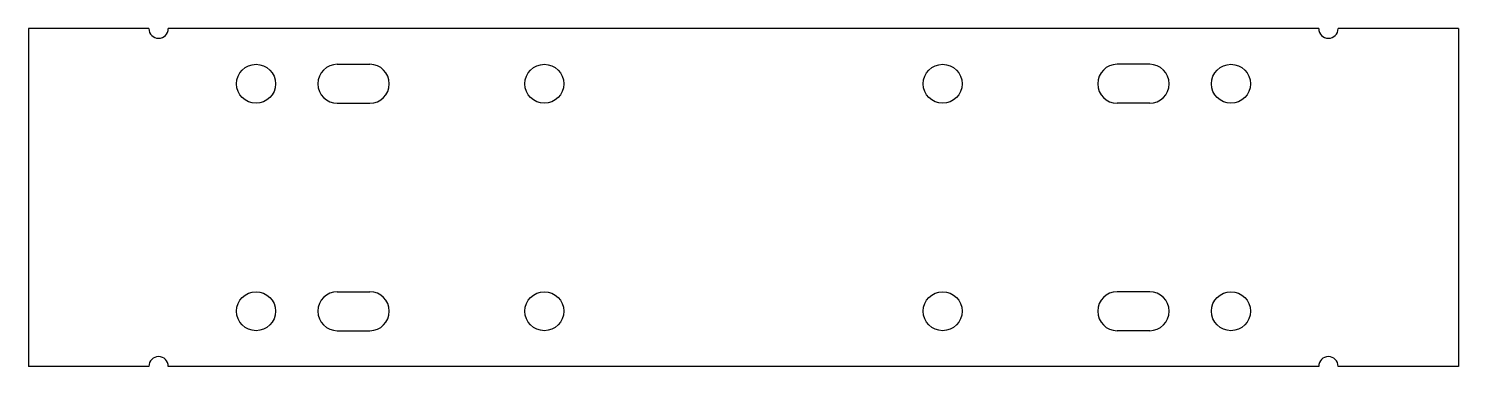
# Model space of a CAD drawing. Extents: x 352 to 792, y 92 to 196.
import ezdxf

# ---------------------------------------------------------------- set-up
doc = ezdxf.new("R2010")
doc.units = 0
doc.layers.get('0').update_dxf_attribs({"linetype": 'CONTINUOUS'})

msp = doc.modelspace()

# ---------------------------------------------------------------- linework, layer by layer
for p, q in [((352.29, 196.13), (352.29, 92.13)), ((389.29, 196.13), (352.29, 196.13)), ((749.29, 196.13), (395.29, 196.13)), ((792.29, 196.13), (755.29, 196.13)), ((792.29, 196.13), (792.29, 92.13)), ((447.29, 185.13), (457.29, 185.13)), ((697.29, 185.13), (687.29, 185.13)), ((447.29, 173.13), (457.29, 173.13)), ((697.29, 173.13), (687.29, 173.13)), ((447.29, 115.13), (457.29, 115.13)), ((697.29, 115.13), (687.29, 115.13)), ((447.29, 103.13), (457.29, 103.13)), ((697.29, 103.13), (687.29, 103.13)), ((389.29, 92.13), (352.29, 92.13)), ((749.29, 92.13), (395.29, 92.13)), ((792.29, 92.13), (755.29, 92.13))]:
    msp.add_line(p, q)
for centre in [(422.29, 179.13), (511, 179.13), (633.58, 179.13), (722.29, 179.13), (422.29, 109.13), (511, 109.13), (633.58, 109.13), (722.29, 109.13)]:
    msp.add_circle(centre, 6)
for centre, radius, start, end in [((392.29, 196.13), 3, 180, 0), ((752.29, 196.13), 3, 180, 0), ((447.29, 179.13), 6, 90, 270), ((457.29, 179.13), 6, 270, 90), ((687.29, 179.13), 6, 90, 270), ((697.29, 179.13), 6, 270, 90), ((447.29, 109.13), 6, 90, 270), ((457.29, 109.13), 6, 270, 90), ((687.29, 109.13), 6, 90, 270), ((697.29, 109.13), 6, 270, 90), ((392.29, 92.13), 3, 0, 180), ((752.29, 92.13), 3, 0, 180)]:
    msp.add_arc(centre, radius, start, end)

doc.saveas('drawing.dxf')
